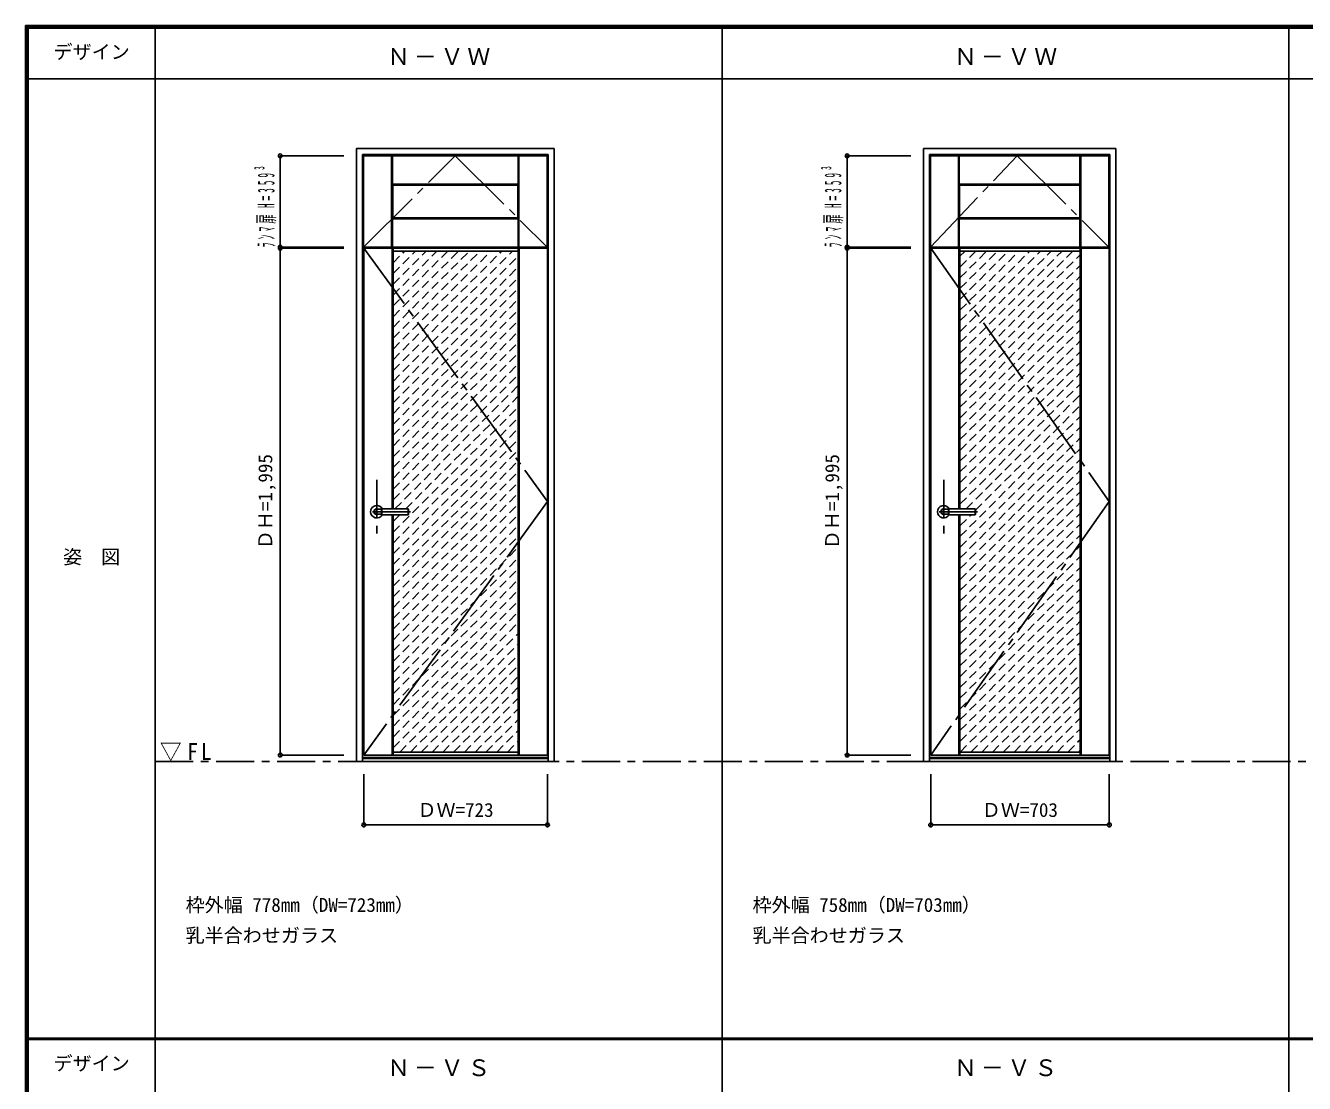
# Model space of a CAD drawing. Units: millimetres, scale not verified. Extents: x -6000 to 5700, y -4307 to 4175.
# Drawn here: x -6000 to -966, y 12 to 4175 of the extents above; entities that cross this region are included whole.
import ezdxf
from ezdxf.enums import TextEntityAlignment as Align

# ---------------------------------------------------------------- set-up
doc = ezdxf.new("R2010")
doc.units = ezdxf.units.MM
doc.header["$LTSCALE"] = 30
doc.header["$PDMODE"] = 32
doc.header["$PDSIZE"] = 15
for name, pattern in [('CHAIN1', [8, 5, -1, 1, -1]), ('CHAIN2', [12, 9, -1, 1, -1]), ('DASHED1', [1.8, 1.2, -0.6])]:
    doc.linetypes.add(name, pattern=pattern)
for name, color, linetype in [('0-1_通り芯', 4, 'CHAIN1'), ('0-2_扉', 3, 'Continuous'), ('0-3_仕上げ', 7, 'Continuous'), ('0-4_枠', 3, 'Continuous'), ('0-5_レバー', 3, 'Continuous'), ('0-7', 7, 'CHAIN2'), ('0-A_文字', 7, 'Continuous'), ('0-B_寸法', 4, 'Continuous'), ('0-C_ハッチ', 4, 'DASHED1'), ('F-1_枠', 6, 'Continuous'), ('F-A_文字', 7, 'Continuous')]:
    doc.layers.add(name, color=color, linetype=linetype)
doc.styles.add('ＭＳ ゴシック', font='')
doc.styles.get('ＭＳ ゴシック').set_extended_font_data('MS Gothic')

msp = doc.modelspace()

# ---------------------------------------------------------------- linework, layer by layer
at = {"layer": '0-1_通り芯'}
for p, q in [((-4617.4, 2386.75), (-4617.4, 2176.75)), ((-2385.8, 2386.75), (-2385.8, 2176.75)), ((-4484.9, 2261.75), (-4662.4, 2261.75)), ((-2253.3, 2261.75), (-2430.8, 2261.75))]:
    msp.add_line(p, q, dxfattribs=at)
at = {"layer": '0-1_通り芯', "color": 7}
msp.add_line((-5490, 1279.25), (3436.4, 1279.25), dxfattribs=at)
at = {"layer": '0-2_扉'}
for p, q in [((-4669.9, 3303.25), (-4669.9, 3662.25)), ((-4669.9, 3662.25), (-3946.9, 3662.25)), ((-2438.3, 3303.25), (-2438.3, 3662.25)), ((-2438.3, 3662.25), (-1735.3, 3662.25)), ((-3945.4, 1304.25), (-3945.4, 3299.25)), ((-2436.8, 1304.25), (-2436.8, 3299.25)), ((-2436.8, 3299.25), (-1733.8, 3299.25)), ((-1733.8, 1304.25), (-1733.8, 3299.25)), ((-4668.4, 1304.25), (-3945.4, 1304.25)), ((-2436.8, 1304.25), (-1733.8, 1304.25))]:
    msp.add_line(p, q, dxfattribs=at)
for points in [[(-4669.9, 3303.25), (-3946.9, 3303.25), (-3946.9, 3662.25)], [(-2438.3, 3303.25), (-1735.3, 3303.25), (-1735.3, 3662.25)], [(-4668.4, 1304.25), (-4668.4, 3299.25), (-3945.4, 3299.25)]]:
    msp.add_lwpolyline(points, dxfattribs=at)
at = {"layer": '0-3_仕上げ'}
for p, q in [((-4558.9, 3303.25), (-4558.9, 3662.25)), ((-4557.4, 3549.75), (-4557.4, 3662.25)), ((-4555.9, 3551.25), (-4555.9, 3662.25)), ((-4060.9, 3551.25), (-4060.9, 3662.25)), ((-4059.4, 3549.75), (-4059.4, 3662.25)), ((-4057.9, 3303.25), (-4057.9, 3662.25)), ((-2327.3, 3303.25), (-2327.3, 3662.25)), ((-2325.8, 3549.75), (-2325.8, 3662.25)), ((-2324.3, 3551.25), (-2324.3, 3662.25)), ((-1849.3, 3551.25), (-1849.3, 3662.25)), ((-1847.8, 3549.75), (-1847.8, 3662.25)), ((-1846.3, 3303.25), (-1846.3, 3662.25)), ((-4060.9, 3551.25), (-4555.9, 3551.25)), ((-1849.3, 3551.25), (-2324.3, 3551.25)), ((-4557.4, 3415.75), (-4557.4, 3303.25)), ((-4555.9, 3414.25), (-4555.9, 3303.25)), ((-4060.9, 3414.25), (-4555.9, 3414.25)), ((-4060.9, 3414.25), (-4060.9, 3303.25)), ((-4059.4, 3415.75), (-4059.4, 3303.25)), ((-2325.8, 3415.75), (-2325.8, 3303.25)), ((-2324.3, 3414.25), (-2324.3, 3303.25)), ((-1849.3, 3414.25), (-2324.3, 3414.25)), ((-1849.3, 3414.25), (-1849.3, 3303.25)), ((-1847.8, 3415.75), (-1847.8, 3303.25)), ((-4557.4, 2273.25), (-4557.4, 3299.25)), ((-4553.4, 2273.25), (-4553.4, 3299.25)), ((-4060.4, 1304.25), (-4060.4, 3299.25)), ((-4056.4, 1304.25), (-4056.4, 3299.25)), ((-2325.8, 2273.25), (-2325.8, 3299.25)), ((-2321.8, 2273.25), (-2321.8, 3299.25)), ((-1848.8, 1304.25), (-1848.8, 3299.25)), ((-1844.8, 1304.25), (-1844.8, 3299.25)), ((-4557.4, 1304.25), (-4557.4, 2250.25)), ((-4553.4, 1304.25), (-4553.4, 2250.25)), ((-2325.8, 1304.25), (-2325.8, 2250.25)), ((-2321.8, 1304.25), (-2321.8, 2250.25))]:
    msp.add_line(p, q, dxfattribs=at)
at = {"layer": '0-3_仕上げ', "color": 3}
for p, q in [((-4554.9, 3418.25), (-4554.9, 3547.25)), ((-4554.9, 3547.25), (-4061.9, 3547.25)), ((-2323.3, 3418.25), (-2323.3, 3547.25)), ((-2323.3, 3547.25), (-1850.3, 3547.25)), ((-4553.4, 3287.25), (-4060.4, 3287.25)), ((-2321.8, 3287.25), (-1848.8, 3287.25)), ((-4553.4, 1316.25), (-4060.4, 1316.25)), ((-2321.8, 1316.25), (-1848.8, 1316.25))]:
    msp.add_line(p, q, dxfattribs=at)
at = {"layer": '0-3_仕上げ'}
for points in [[(-4555.9, 3551.25), (-4557.4, 3549.75), (-4554.9, 3547.25)], [(-4060.9, 3551.25), (-4059.4, 3549.75), (-4061.9, 3547.25)], [(-2324.3, 3551.25), (-2325.8, 3549.75), (-2323.3, 3547.25)], [(-1849.3, 3551.25), (-1847.8, 3549.75), (-1850.3, 3547.25)], [(-4555.9, 3414.25), (-4557.4, 3415.75), (-4554.9, 3418.25)], [(-4060.9, 3414.25), (-4059.4, 3415.75), (-4061.9, 3418.25)], [(-2324.3, 3414.25), (-2325.8, 3415.75), (-2323.3, 3418.25)], [(-1849.3, 3414.25), (-1847.8, 3415.75), (-1850.3, 3418.25)]]:
    msp.add_lwpolyline(points, dxfattribs=at)
at = {"layer": '0-3_仕上げ', "color": 3}
for points in [[(-4554.9, 3418.25), (-4061.9, 3418.25), (-4061.9, 3547.25)], [(-2323.3, 3418.25), (-1850.3, 3418.25), (-1850.3, 3547.25)]]:
    msp.add_lwpolyline(points, dxfattribs=at)
at = {"layer": '0-4_枠'}
for p, q in [((-3919.4, 1279.25), (-3919.4, 3691.25)), ((-2465.8, 1279.25), (-2465.8, 3691.25)), ((-2465.8, 3691.25), (-1707.8, 3691.25)), ((-1707.8, 1279.25), (-1707.8, 3691.25)), ((-3943.4, 1279.25), (-3943.4, 3667.25)), ((-2441.8, 1279.25), (-2441.8, 3667.25)), ((-2441.8, 3667.25), (-1731.8, 3667.25)), ((-1731.8, 1279.25), (-1731.8, 3667.25)), ((-4697.4, 1279.25), (-3919.4, 1279.25)), ((-4673.4, 1294.25), (-3943.4, 1294.25)), ((-4673.4, 1291.25), (-3943.4, 1291.25)), ((-2465.8, 1279.25), (-1707.8, 1279.25)), ((-2441.8, 1294.25), (-1731.8, 1294.25)), ((-2441.8, 1291.25), (-1731.8, 1291.25))]:
    msp.add_line(p, q, dxfattribs=at)
for points in [[(-4697.4, 1279.25), (-4697.4, 3691.25), (-3919.4, 3691.25)], [(-4673.4, 1279.25), (-4673.4, 3667.25), (-3943.4, 3667.25)]]:
    msp.add_lwpolyline(points, dxfattribs=at)
at = {"layer": '0-5_レバー'}
for p, q in [((-4617.4, 2271.25), (-4598.4, 2271.25)), ((-4598.4, 2272.25), (-4597.4, 2273.25)), ((-4598.4, 2251.25), (-4598.4, 2272.25)), ((-4597.4, 2273.25), (-4493.4, 2273.25)), ((-4492.4, 2272.25), (-4493.4, 2273.25)), ((-4492.4, 2251.25), (-4492.4, 2272.25)), ((-2385.8, 2271.25), (-2366.8, 2271.25)), ((-2366.8, 2272.25), (-2365.8, 2273.25)), ((-2366.8, 2251.25), (-2366.8, 2272.25)), ((-2365.8, 2273.25), (-2261.8, 2273.25)), ((-2260.8, 2272.25), (-2261.8, 2273.25)), ((-2260.8, 2251.25), (-2260.8, 2272.25)), ((-4617.4, 2252.25), (-4598.4, 2252.25)), ((-4598.4, 2251.25), (-4597.4, 2250.25)), ((-4493.4, 2250.25), (-4597.4, 2250.25)), ((-4492.4, 2251.25), (-4493.4, 2250.25)), ((-2385.8, 2252.25), (-2366.8, 2252.25)), ((-2366.8, 2251.25), (-2365.8, 2250.25)), ((-2261.8, 2250.25), (-2365.8, 2250.25)), ((-2260.8, 2251.25), (-2261.8, 2250.25))]:
    msp.add_line(p, q, dxfattribs=at)
at = {"layer": '0-5_レバー', "color": 4}
for p, q in [((-4597.4, 2250.25), (-4597.4, 2273.25)), ((-4493.4, 2273.25), (-4493.4, 2250.25)), ((-2365.8, 2250.25), (-2365.8, 2273.25)), ((-2261.8, 2273.25), (-2261.8, 2250.25))]:
    msp.add_line(p, q, dxfattribs=at)
for centre, radius, start, end in [((-4617.4, 2261.75), 24.55, 27.93255, 332.06745), ((-4617.4, 2261.75), 11, 59.72736, 300.27264), ((-2385.8, 2261.75), 24.55, 27.93255, 332.06745), ((-2385.8, 2261.75), 11, 59.72736, 300.27264)]:
    msp.add_arc(centre, radius, start, end, dxfattribs=at)
at = {"layer": '0-5_レバー'}
for centre in [(-4617.4, 2261.75), (-2385.8, 2261.75)]:
    msp.add_arc(centre, 9.5, 90, 270, dxfattribs=at)
at = {"layer": '0-7'}
for p, q in [((-4668.4, 3299.25), (-3945.4, 2301.75)), ((-2436.8, 3299.25), (-1733.8, 2301.75)), ((-3945.4, 2301.75), (-4668.4, 1304.25)), ((-1733.8, 2301.75), (-2436.8, 1304.25))]:
    msp.add_line(p, q, dxfattribs=at)
for points in [[(-4669.9, 3303.25), (-4308.4, 3662.25), (-3946.9, 3303.25)], [(-2438.3, 3303.25), (-2096.8, 3662.25), (-1735.3, 3303.25)]]:
    msp.add_lwpolyline(points, dxfattribs=at)
at = {"layer": '0-B_寸法'}
for p, q in [((-4997.4, 3303.25), (-4997.4, 3662.25)), ((-4997.4, 3662.25), (-4747.4, 3662.25)), ((-2765.8, 3303.25), (-2765.8, 3662.25)), ((-2765.8, 3662.25), (-2515.8, 3662.25)), ((-4997.4, 3303.25), (-4747.4, 3303.25)), ((-4997.4, 3299.25), (-4747.4, 3299.25)), ((-4997.4, 3299.25), (-4997.4, 1304.25)), ((-2765.8, 3303.25), (-2515.8, 3303.25)), ((-2765.8, 3299.25), (-2515.8, 3299.25)), ((-2765.8, 3299.25), (-2765.8, 1304.25)), ((-4997.4, 1304.25), (-4747.4, 1304.25)), ((-2765.8, 1304.25), (-2515.8, 1304.25)), ((-4668.4, 1029.25), (-4668.4, 1229.25)), ((-3945.4, 1029.25), (-3945.4, 1229.25)), ((-2436.8, 1029.25), (-2436.8, 1229.25)), ((-1733.8, 1029.25), (-1733.8, 1229.25)), ((-4668.4, 1029.25), (-3945.4, 1029.25)), ((-2436.8, 1029.25), (-1733.8, 1029.25))]:
    msp.add_line(p, q, dxfattribs=at)
at = {"layer": '0-B_寸法', "color": 7}
for p in [(-4997.4, 3662.25), (-2765.8, 3662.25), (-4997.4, 3303.25), (-4997.4, 3299.25), (-2765.8, 3303.25), (-2765.8, 3299.25), (-4997.4, 1304.25), (-2765.8, 1304.25), (-4668.4, 1029.25), (-3945.4, 1029.25), (-2436.8, 1029.25), (-1733.8, 1029.25)]:
    msp.add_point(p, dxfattribs=at)
at = {"layer": '0-C_ハッチ'}
for p, q in [((-4553.4, 3284.01), (-4550.16, 3287.25)), ((-4553.4, 2817.32), (-4083.47, 3287.25)), ((-4553.4, 2859.75), (-4125.9, 3287.25)), ((-4553.4, 2902.18), (-4168.33, 3287.25)), ((-4553.4, 2944.6), (-4210.75, 3287.25)), ((-4553.4, 2987.03), (-4253.18, 3287.25)), ((-4553.4, 3029.46), (-4295.61, 3287.25)), ((-4553.4, 3071.88), (-4338.03, 3287.25)), ((-4553.4, 3114.31), (-4380.46, 3287.25)), ((-4553.4, 3156.74), (-4422.89, 3287.25)), ((-4553.4, 3199.16), (-4465.31, 3287.25)), ((-4553.4, 3241.59), (-4507.74, 3287.25)), ((-2321.8, 2842.75), (-1877.3, 3287.25)), ((-2321.8, 2885.18), (-1919.73, 3287.25)), ((-2321.8, 2927.6), (-1962.15, 3287.25)), ((-2321.8, 2970.03), (-2004.58, 3287.25)), ((-2321.8, 3012.46), (-2047.01, 3287.25)), ((-2321.8, 3054.88), (-2089.43, 3287.25)), ((-2321.8, 3097.31), (-2131.86, 3287.25)), ((-2321.8, 3139.74), (-2174.29, 3287.25)), ((-2321.8, 3182.16), (-2216.71, 3287.25)), ((-2321.8, 3224.59), (-2259.14, 3287.25)), ((-2321.8, 3267.01), (-2301.56, 3287.25)), ((-2321.8, 2800.32), (-1848.8, 3273.32)), ((-4553.4, 2774.9), (-4060.4, 3267.9)), ((-4553.4, 2732.47), (-4060.4, 3225.47)), ((-2321.8, 2757.9), (-1848.8, 3230.9)), ((-4553.4, 2690.04), (-4060.4, 3183.04)), ((-2321.8, 2715.47), (-1848.8, 3188.47)), ((-4553.4, 2647.62), (-4060.4, 3140.62)), ((-2321.8, 2673.05), (-1848.8, 3146.05)), ((-4553.4, 2605.19), (-4060.4, 3098.19)), ((-2321.8, 2630.62), (-1848.8, 3103.62)), ((-4553.4, 2562.77), (-4060.4, 3055.77)), ((-2321.8, 2588.19), (-1848.8, 3061.19)), ((-4553.4, 2520.34), (-4060.4, 3013.34)), ((-4553.4, 2477.91), (-4060.4, 2970.91)), ((-2321.8, 2545.77), (-1848.8, 3018.77)), ((-2321.8, 2503.34), (-1848.8, 2976.34)), ((-4553.4, 2435.49), (-4060.4, 2928.49)), ((-2321.8, 2460.91), (-1848.8, 2933.91)), ((-4553.4, 2393.06), (-4060.4, 2886.06)), ((-2321.8, 2418.49), (-1848.8, 2891.49)), ((-4553.4, 2350.63), (-4060.4, 2843.63)), ((-2321.8, 2376.06), (-1848.8, 2849.06)), ((-4553.4, 2308.21), (-4060.4, 2801.21)), ((-2321.8, 2333.63), (-1848.8, 2806.63)), ((-4545.93, 2273.25), (-4060.4, 2758.78)), ((-2321.8, 2291.21), (-1848.8, 2764.21)), ((-2297.33, 2273.25), (-1848.8, 2721.78)), ((-4553.4, 2180.93), (-4060.4, 2673.93)), ((-4503.5, 2273.25), (-4060.4, 2716.35)), ((-2260.8, 2267.35), (-1848.8, 2679.35)), ((-4553.4, 2138.5), (-4060.4, 2631.5)), ((-2321.8, 2163.93), (-1848.8, 2636.93)), ((-4553.4, 2096.07), (-4060.4, 2589.07)), ((-2321.8, 2121.5), (-1848.8, 2594.5)), ((-4553.4, 2053.65), (-4060.4, 2546.65)), ((-2321.8, 2079.08), (-1848.8, 2552.08)), ((-4553.4, 2011.22), (-4060.4, 2504.22)), ((-2321.8, 2036.65), (-1848.8, 2509.65)), ((-2321.8, 1994.22), (-1848.8, 2467.22)), ((-4553.4, 1968.8), (-4060.4, 2461.8)), ((-4553.4, 1926.37), (-4060.4, 2419.37)), ((-2321.8, 1951.8), (-1848.8, 2424.8)), ((-4553.4, 1883.94), (-4060.4, 2376.94)), ((-2321.8, 1909.37), (-1848.8, 2382.37)), ((-4553.4, 1841.52), (-4060.4, 2334.52)), ((-2321.8, 1866.94), (-1848.8, 2339.94)), ((-4553.4, 1799.09), (-4060.4, 2292.09)), ((-2321.8, 1824.52), (-1848.8, 2297.52)), ((-4553.4, 2223.35), (-4526.5, 2250.25)), ((-4553.4, 1756.66), (-4060.4, 2249.66)), ((-2321.8, 1782.09), (-1848.8, 2255.09)), ((-2321.8, 2206.35), (-2277.9, 2250.25)), ((-2321.8, 2248.78), (-2320.33, 2250.25)), ((-4553.4, 1714.24), (-4060.4, 2207.24)), ((-4553.4, 1671.81), (-4060.4, 2164.81)), ((-2321.8, 1739.66), (-1848.8, 2212.66)), ((-2321.8, 1697.24), (-1848.8, 2170.24)), ((-4553.4, 1629.38), (-4060.4, 2122.38)), ((-2321.8, 1654.81), (-1848.8, 2127.81)), ((-4553.4, 1586.96), (-4060.4, 2079.96)), ((-2321.8, 1612.39), (-1848.8, 2085.39)), ((-4553.4, 1544.53), (-4060.4, 2037.53)), ((-2321.8, 1569.96), (-1848.8, 2042.96)), ((-4553.4, 1502.11), (-4060.4, 1995.11)), ((-2321.8, 1527.53), (-1848.8, 2000.53)), ((-4553.4, 1459.68), (-4060.4, 1952.68)), ((-2321.8, 1485.11), (-1848.8, 1958.11)), ((-2321.8, 1442.68), (-1848.8, 1915.68)), ((-4553.4, 1417.25), (-4060.4, 1910.25)), ((-4553.4, 1374.83), (-4060.4, 1867.83)), ((-2321.8, 1400.25), (-1848.8, 1873.25)), ((-4553.4, 1332.4), (-4060.4, 1825.4)), ((-2321.8, 1357.83), (-1848.8, 1830.83)), ((-4527.12, 1316.25), (-4060.4, 1782.97)), ((-2320.95, 1316.25), (-1848.8, 1788.4)), ((-4484.7, 1316.25), (-4060.4, 1740.55)), ((-2278.52, 1316.25), (-1848.8, 1745.97)), ((-4442.27, 1316.25), (-4060.4, 1698.12)), ((-2236.1, 1316.25), (-1848.8, 1703.55)), ((-4399.84, 1316.25), (-4060.4, 1655.69)), ((-4357.42, 1316.25), (-4060.4, 1613.27)), ((-2193.67, 1316.25), (-1848.8, 1661.12)), ((-2151.24, 1316.25), (-1848.8, 1618.69)), ((-4314.99, 1316.25), (-4060.4, 1570.84)), ((-2108.82, 1316.25), (-1848.8, 1576.27)), ((-4272.56, 1316.25), (-4060.4, 1528.41)), ((-2066.39, 1316.25), (-1848.8, 1533.84)), ((-4230.14, 1316.25), (-4060.4, 1485.99)), ((-2023.97, 1316.25), (-1848.8, 1491.42)), ((-4187.71, 1316.25), (-4060.4, 1443.56)), ((-1981.54, 1316.25), (-1848.8, 1448.99)), ((-4145.29, 1316.25), (-4060.4, 1401.14)), ((-1939.11, 1316.25), (-1848.8, 1406.56)), ((-1896.69, 1316.25), (-1848.8, 1364.14)), ((-4102.86, 1316.25), (-4060.4, 1358.71)), ((-4060.43, 1316.25), (-4060.4, 1316.28)), ((-1854.26, 1316.25), (-1848.8, 1321.71))]:
    msp.add_line(p, q, dxfattribs=at)
at = {"layer": 'F-1_枠'}
for p, q in [((-6000, 4175), (5700, 4175)), ((-6000, 4175), (-6000, -4205)), ((-6000, 4170), (5700, 4170)), ((-6000, 4165), (5700, 4165)), ((-5995, 4175), (-5995, -4205)), ((-5990, 4175), (-5990, -4205)), ((-5490, 4175), (-5490, -3790)), ((-3258.4, 4175), (-3258.4, -3790)), ((-1026.8, 4175), (-1026.8, -3790)), ((-6000, 3965), (5700, 3965)), ((-6000, 190.5), (5700, 190.5)), ((-6000, 187.5), (5700, 187.5)), ((-6000, 184.5), (5700, 184.5))]:
    msp.add_line(p, q, dxfattribs=at)

# ---------------------------------------------------------------- texts
at = {"layer": '0-A_文字', "style": 'ＭＳ ゴシック'}
for s, p in [('枠外幅 778mm（DW=723mm）', (-5370, 670.5)), ('枠外幅 758mm（DW=703mm）', (-3138.4, 670.5)), ('乳半合わせガラス', (-5370, 550.5)), ('乳半合わせガラス', (-3138.4, 550.5))]:
    msp.add_text(s, height=54.99, dxfattribs=at).set_placement(p, align=Align.BOTTOM_LEFT)
at = {"layer": '0-A_文字', "char_height": 65.98, "attachment_point": 7, "style": 'ＭＳ ゴシック'}
for s, insert in [('\\T1.17;Ｎ－ＶＷ', (-4576.7, 4020)), ('\\T1.17;Ｎ－ＶＷ', (-2345.1, 4020)), ('\\T1.26;\\W0.95;▽FL', (-5471.25, 1279.25)), ('\\T1.17;Ｎ－ＶＳ', (-4576.7, 39.5)), ('\\T1.17;Ｎ－ＶＳ', (-2345.1, 39.5))]:
    msp.add_mtext(s, dxfattribs=dict(at, insert=insert))
at = {"layer": '0-B_寸法', "color": 7, "style": 'ＭＳ ゴシック'}
for p in [(-5012.4, 2114.25), (-2780.8, 2114.25)]:
    msp.add_text('ＤＨ=1,995', height=54.99, rotation=90, dxfattribs=at).set_placement(p, align=Align.BOTTOM_LEFT)
for s, p in [('ＤＷ=723', (-4457.4, 1044.25)), ('ＤＷ=703', (-2235.8, 1044.25))]:
    msp.add_text(s, height=54.99, dxfattribs=at).set_placement(p, align=Align.BOTTOM_LEFT)
at = {"layer": '0-B_寸法', "color": 7, "char_height": 65.98, "attachment_point": 7, "rotation": 90, "style": 'ＭＳ ゴシック'}
for insert in [(-5012.4, 3302.75), (-2780.8, 3302.75)]:
    msp.add_mtext('\\T1.67;\\W0.4;ﾗﾝﾏ扉H=359³', dxfattribs=dict(at, insert=insert))
at = {"layer": 'F-A_文字', "style": 'ＭＳ ゴシック'}
for s, p in [('デザイン', (-5890, 4027.5)), ('姿\u3000図', (-5852.5, 2040.25)), ('デザイン', (-5890, 47))]:
    msp.add_text(s, height=54.99, dxfattribs=at).set_placement(p, align=Align.BOTTOM_LEFT)

doc.saveas('drawing.dxf')
